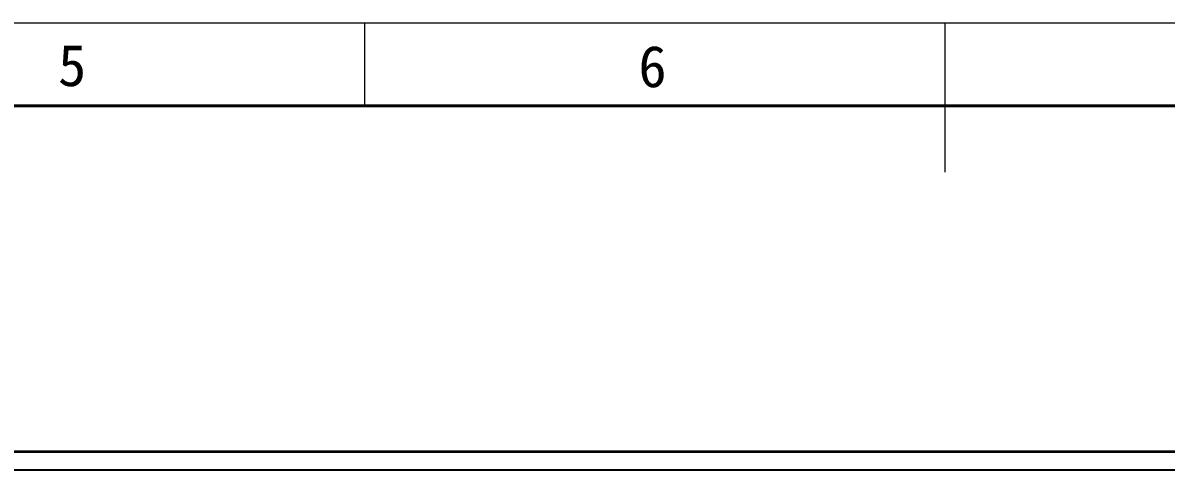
# Model space of a CAD drawing. Header units: millimetres. Extents: x 32496 to 166256, y 3504 to 23939.
# Drawn here: x 43120 to 47864, y 22085 to 23939 of the extents above; entities that cross this region are included whole.
import ezdxf
from ezdxf.enums import TextEntityAlignment as Align

# ---------------------------------------------------------------- set-up
doc = ezdxf.new("R2010")
doc.units = ezdxf.units.MM
doc.layers.get('0').update_dxf_attribs({"lineweight": 35})
doc.layers.add('FORM', color=7, linetype='Continuous', lineweight=18)
doc.layers.add('S04S0230_0', color=7, linetype='Continuous')
doc.styles.add('KEHUA', font='仿宋_GB2312.ttf')

# ---------------------------------------------------------------- blocks, each defined once
blk = doc.blocks.new('KH01-M017S_1_46')
at = {"layer": 'FORM', "color": 4}
for p, q in [((175, 297), (175, 292)), ((210, 297), (210, 288))]:
    blk.add_line(p, q, dxfattribs=at)
at = {"layer": 'FORM', "color": 6}
blk.add_lwpolyline([(0, 297), (420, 297), (420, 0), (0, 0)], close=True, dxfattribs=at)
at = {"layer": 'FORM', "color": 8, "lineweight": 40}
blk.add_lwpolyline([(5, 5), (415, 5), (415, 292), (5, 292)], close=True, dxfattribs=at)
at = {"layer": 'FORM', "color": 4, "style": 'KEHUA'}
for s, p in [('5', (156.528, 293.192)), ('6', (191.528, 293.127))]:
    blk.add_text(s, height=2.5, dxfattribs=at).set_placement(p)
for tag, p in [('设计者', (369.071, 43.93)), ('审核者', (369.071, 37.93)), ('工程名称', (299.91, 37.585)), ('标准化', (369.071, 31.93)), ('批准者', (369.071, 25.93))]:
    blk.add_attdef(tag, text='', height=2.5, dxfattribs=at).set_placement(p, align=Align.MIDDLE_LEFT)
for tag, p in [('图纸名称', (299.91, 30.82)), ('产品型号', (299.91, 24.82)), ('版本', (299.91, 18.638)), ('页码', (299.91, 12.638))]:
    blk.add_attdef(tag, p, '', height=2.5, dxfattribs=at)

msp = doc.modelspace()

# ---------------------------------------------------------------- linework, layer by layer
at = {"layer": 'S04S0230_0', "color": 7, "linetype": 'Continuous'}
msp.add_line((40172.64, 22163.888), (52008.64, 22163.888), dxfattribs=at)
at = {"layer": 'S04S0230_0', "color": 9, "linetype": 'Continuous'}
for p, q in [((40172.64, 22160.888), (52008.64, 22160.888)), ((40172.64, 22086.888), (52008.64, 22086.888))]:
    msp.add_line(p, q, dxfattribs=at)

# ---------------------------------------------------------------- block references
at = {"xscale": 68.80575516545142, "yscale": 68.80575516545137, "zscale": 68.80575516545137}
msp.add_blockref('KH01-M017S_1_46', (32496.176, 3503.76), dxfattribs=at)

doc.saveas('drawing.dxf')
